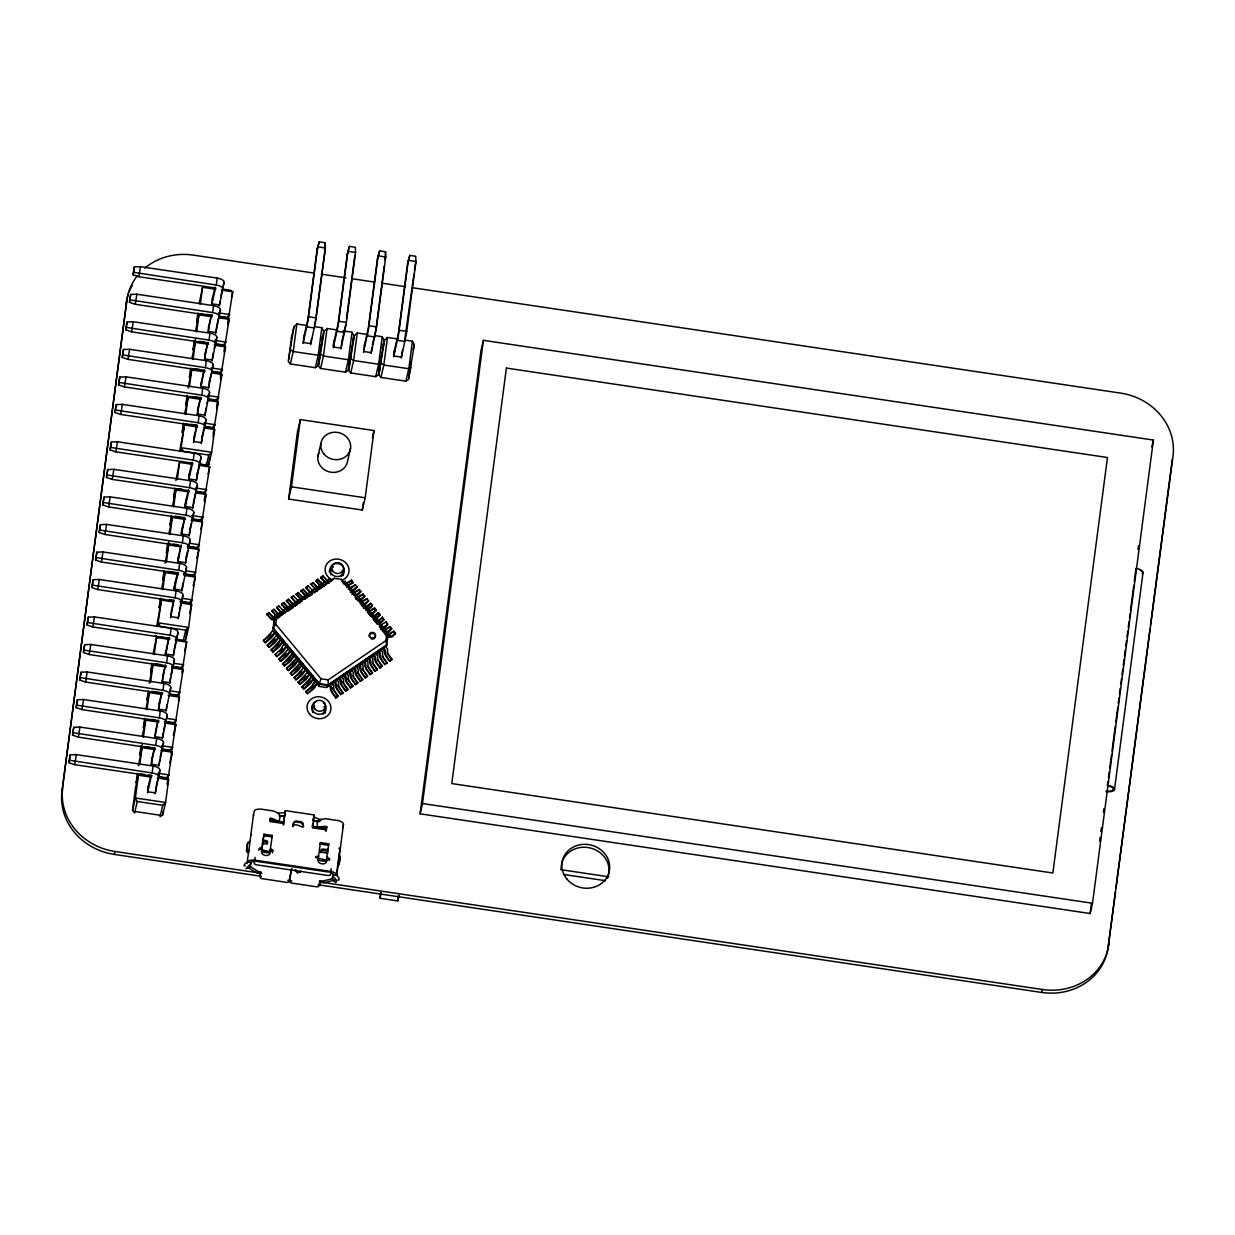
<?xml version="1.0" encoding="UTF-8"?>
<svg xmlns="http://www.w3.org/2000/svg" width="1235" height="1235" viewBox="0 0 1235 1235"><rect width="100%" height="100%" fill="white"/><g stroke="black" fill="none" stroke-linecap="round" stroke-linejoin="round"><path stroke-width="1.5" d="M337.85 879.938A2.408 0.834 50.3 0 0 338.869 879.922L339.1 878.934A2.408 0.834 50.3 0 0 337.68 876.31L336.754 875.383L343.453 824.424A7.24 3.01 7.5 0 0 337.603 820.503L326.38 818.836A2.408 1.003 7.5 0 0 324.975 818.805L320.776 819.361A3.798 2.918 -49.5 0 0 317.272 822.896L317.21 827.141L323.987 826.4A2.408 1.003 7.5 0 1 325.392 826.431L326.735 826.632L326.302 829.889L312.517 827.836L314.138 814.915L285.347 810.623L283.402 825.011L283.741 823.544L269.956 821.491L270.388 818.249L271.731 818.45A2.408 1.003 7.5 0 1 273.043 818.82L279.002 821.46L280.021 817.354A3.798 2.748 68.9 0 0 277.721 812.954L274.046 811.225A2.408 1.003 7.5 0 0 272.719 810.855L261.511 809.187A7.24 3.01 7.5 0 0 254.286 811.148L253.499 814.56A6.623 2.748 7.5 0 0 253.762 815.656M293.096 825.397C298.376 822.726 304.968 830.939 303.223 824.795A3.01 2.732 13.1 0 0 300.599 821.63L296.801 821.074A3.01 2.732 13.1 0 0 293.467 823.344L293.035 826.586L293.174 825.196M274.571 623.66L274.185 619.955L276.609 617.562L334.206 578.32L341.508 579.4L386.771 633.956L385.891 640.61L328.294 679.867L328.047 684.885L326.519 687.509L319.217 686.413L273.954 631.857M253.468 814.729L248.775 850.977M340.104 847.658L337.803 864.021M261.959 849.865L261.897 850.56A2.408 1.389 10 0 0 264.136 852.304L267.702 852.829A2.408 1.389 10 0 0 270.218 851.795L261.959 849.865L261.805 850.745M318.429 858.263L318.368 858.958A2.408 1.389 10 0 0 320.606 860.702L324.172 861.227A2.408 1.389 10 0 0 326.688 860.193L318.429 858.263L318.275 859.159M255.136 857.383L254.271 863.836L256.031 864.762L327.97 875.491L330.347 875.26L331.227 868.714M261.233 876.294L114.315 854.419A60.145 54.633 13.1 0 1 61.997 791.373L126.834 300.491A60.145 54.633 13.1 0 1 137.208 275.976M61.997 791.373L126.834 300.491M151.735 776.012L74.702 764.681L68.944 762.705L70.225 754.832L76.354 754.616L153.032 766.024A7.703 3.211 7.5 0 1 159.902 770.285L155.162 793.734M151.102 765.345L154.406 748.534L78.33 737.141L72.572 735.165L73.282 729.731L73.853 727.292L79.966 727.075L156.644 738.484A7.703 3.211 7.5 0 1 163.529 742.744L158.775 766.194M154.73 737.804L158.018 720.993L81.942 709.6L76.184 707.624L76.894 702.19L77.465 699.751L83.594 699.535L160.272 710.943A7.703 3.211 7.5 0 1 167.157 715.204L162.403 738.654M158.342 710.264L161.646 693.452L85.57 682.06L79.812 680.068L80.522 674.65L81.093 672.211L87.206 671.994L163.885 683.403A7.703 3.211 7.5 0 1 170.77 687.663L166.015 711.113M161.97 682.723L165.258 665.912L89.198 654.519L83.424 652.528L84.134 647.109L84.706 644.67L90.834 644.454L167.512 655.862A7.703 3.211 7.5 0 1 174.397 660.123L169.643 683.572M165.583 655.183L168.886 638.371L92.81 626.979L87.052 624.987L87.762 619.569L88.333 617.13L94.447 616.913L171.14 628.322A7.703 3.211 7.5 0 1 178.01 632.582L173.255 656.017M170.507 617.778L173.795 600.966L97.735 589.574L91.961 587.582L92.671 582.164L93.242 579.709L99.371 579.493L176.049 590.917A7.703 3.211 7.5 0 1 182.934 595.177L178.18 618.611M178.38 573.364L101.347 562.033L95.589 560.042L96.87 552.168L102.999 551.952L179.677 563.376A7.703 3.211 7.5 0 1 186.547 567.637L181.792 591.071M177.747 562.697L181.036 545.87L104.975 534.493L99.201 532.501L99.927 527.083L100.483 524.628L106.611 524.412L183.289 535.82A7.703 3.211 7.5 0 1 190.175 540.096L185.42 563.53M181.36 535.156L184.663 518.329L108.587 506.952L102.829 504.961L103.539 499.542L104.11 497.087L110.239 496.871L186.917 508.28A7.703 3.211 7.5 0 1 193.787 512.556L189.048 535.99M189.248 490.727L112.215 479.412L106.442 477.42L107.738 469.547L113.852 469.331L190.53 480.739A7.703 3.211 7.5 0 1 197.415 485.015L192.66 508.45M192.861 463.187L115.828 451.871L110.069 449.88L111.351 442.006L117.479 441.79L194.157 453.199A7.703 3.211 7.5 0 1 201.027 457.475L196.288 480.909M193.524 442.655L196.828 425.843L120.752 414.451L114.994 412.475L115.704 407.056L116.275 404.601L122.388 404.385L199.067 415.794A7.703 3.211 7.5 0 1 205.952 420.054L201.197 443.504M197.152 415.114L200.44 398.303L124.38 386.91L118.606 384.934L119.316 379.515L119.888 377.061L126.016 376.845L202.694 388.253A7.703 3.211 7.5 0 1 209.579 392.514L204.825 415.963M200.765 387.574L204.068 370.762L127.992 359.37L122.234 357.394L122.944 351.975L123.515 349.52L129.629 349.304L206.307 360.713A7.703 3.211 7.5 0 1 213.192 364.973L208.437 388.423M204.393 360.033L207.681 343.222L131.62 331.829L125.846 329.853L126.557 324.419L127.128 321.98L133.256 321.764L209.935 333.172A7.703 3.211 7.5 0 1 216.82 337.433L212.065 360.882M208.005 332.493L211.308 315.681L135.232 304.289L129.474 302.313L130.184 296.879L130.756 294.439L136.869 294.223L213.562 305.632A7.703 3.211 7.5 0 1 220.432 309.892L215.677 333.342M215.893 288.079L138.86 276.748L133.087 274.772L134.368 266.899L140.497 266.683L217.175 278.091A7.703 3.211 7.5 0 1 224.06 282.352L219.305 305.801M68.944 762.705L70.225 754.832M72.572 735.165L73.853 727.292M76.184 707.624L77.465 699.751M79.812 680.068L81.093 672.211M83.424 652.528L84.706 644.67M87.052 624.987L88.333 617.13M91.961 587.582L93.242 579.709M95.589 560.042L96.87 552.168M99.201 532.501L100.483 524.628M102.829 504.961L104.11 497.087M106.442 477.42L107.738 469.547M110.069 449.88L111.351 442.006M114.994 412.475L116.275 404.601M118.606 384.934L119.888 377.061M122.234 357.394L123.515 349.52M125.846 329.853L127.128 321.98M129.474 302.313L130.756 294.439M133.087 274.772L134.368 266.899M76.354 754.616L74.702 764.681M79.966 727.075L78.33 737.141M83.594 699.535L81.942 709.6M87.206 671.994L85.57 682.06M90.834 644.454L89.198 654.519M94.447 616.913L92.81 626.979M99.371 579.493L97.735 589.574M102.999 551.952L101.347 562.033M106.611 524.412L104.975 534.493M110.239 496.871L108.587 506.952M113.852 469.331L112.215 479.412M117.479 441.79L115.828 451.871M122.388 404.385L120.752 414.451M126.016 376.845L124.38 386.91M129.629 349.304L127.992 359.37M133.256 321.764L131.62 331.829M136.869 294.223L135.232 304.289M140.497 266.683L138.86 276.748M151.612 777.185L138.397 775.225L135.402 797.995L137.27 801.5L134.615 812.954L132.516 810.422L135.51 787.652L138.397 775.225L140.836 774.391M137.378 773.403L136.143 782.882L138.196 774.005M138.382 765.808L142.025 747.684L144.464 746.851L155.363 748.472M141.006 745.863L139.756 755.341L142.241 744.69M142.257 736.369L145.637 720.144L148.077 719.31L158.975 720.931M144.619 718.322L143.383 727.801L145.437 718.924M145.869 708.828L149.265 692.603L151.704 691.77L162.603 693.391M148.246 690.782L146.996 700.26L149.065 691.384M149.25 683.187L152.878 665.063L155.317 664.229L166.216 665.85M151.859 663.241L150.624 672.72L152.692 663.843M153.109 653.747L156.505 637.522L158.944 636.689L169.843 638.31M156.783 625.821L161.43 600.117L163.854 599.268M160.411 598.28L159.161 607.774L161.229 598.898M161.646 588.802L165.042 572.577L167.481 571.728M164.023 570.74L162.773 580.234L164.842 571.357M165.027 563.16L168.67 545.036L171.094 544.187M167.651 543.199L166.401 552.693L168.886 542.042M168.886 533.721L172.282 517.48L174.722 516.647M171.264 515.659L170.013 525.153L172.082 516.276M172.514 506.18L175.91 489.94L178.334 489.106M174.891 488.118L173.641 497.612L175.71 488.736M175.879 480.538L179.523 462.399L181.962 461.566M179.801 450.713L184.447 424.994L186.886 424.161L195.964 425.519M183.428 423.173L182.178 432.667L184.247 423.775M184.679 413.679L188.06 397.454L190.499 396.62L201.398 398.241M187.041 395.632L185.806 405.126L187.859 396.234M188.044 388.037L191.687 369.913L194.127 369.08L205.025 370.701M190.669 368.092L189.418 377.57L191.487 368.694M191.919 358.598L195.3 342.373L197.739 341.539L208.653 343.16M194.281 340.551L193.046 350.03L195.516 339.378M195.531 331.057L198.928 314.832L201.367 313.999L212.266 315.62M197.909 313.011L196.658 322.489L198.727 313.613M199.159 303.517L202.555 287.292L204.979 286.458M139.771 764.758L142.025 747.684L155.239 749.645M143.399 737.218L145.637 720.144L158.852 722.104M147.011 709.677L149.265 692.603L162.48 694.564M150.639 682.137L152.878 665.063L166.092 667.024M154.267 654.596L156.505 637.522L169.72 639.483M162.804 589.651L165.042 572.577L178.257 574.537M166.416 562.11L168.67 545.036L179.986 546.719M170.044 534.57L172.282 517.48L185.497 519.456M173.656 507.029L175.91 489.94L189.125 491.916M177.284 479.489L179.523 462.399L192.737 464.375M185.821 414.528L188.06 397.454L201.274 399.43M189.449 386.987L191.687 369.913L204.902 371.874M193.061 359.447L195.3 342.373L208.514 344.333M196.689 331.906L198.928 314.832L212.142 316.793M200.302 304.366L202.555 287.292L215.754 289.252M148.648 784.827L147.737 791.759L155.348 792.885L156.042 787.683M152.275 757.287L151.365 764.218L158.975 765.345L159.655 760.142M155.903 729.746L154.977 736.678L162.588 737.804L163.282 732.602M159.516 702.19L158.605 709.137L166.216 710.264L166.895 705.062M163.144 674.65L162.233 681.596L169.828 682.723L170.523 677.521M166.756 647.109L165.845 654.056L173.456 655.183L174.367 648.251M171.68 609.704L170.77 616.651L178.38 617.778L179.06 612.575M175.293 582.164L174.382 589.11L181.993 590.237L182.904 583.306M178.921 554.623L178.01 561.57L185.62 562.697L186.531 555.75M182.533 527.083L181.622 534.029L189.233 535.156L190.144 528.21M186.161 499.542L185.25 506.489L192.861 507.616L193.771 500.669M189.773 472.002L188.862 478.948L196.473 480.075L197.384 473.129M194.698 434.596L193.787 441.528L201.398 442.67L202.308 435.723M198.326 407.056L197.399 413.987L205.01 415.13L205.921 408.183M201.938 379.515L201.027 386.447L208.638 387.589L209.549 380.642M205.566 351.975L204.655 358.906L212.25 360.049L213.176 353.102M209.178 324.434L208.267 331.366L215.878 332.508L216.557 327.29M212.806 296.894L211.895 303.825L219.506 304.952L219.953 301.494M158.991 777.232A7.703 3.211 7.5 0 0 152.121 772.956L153.032 766.024M162.619 749.691A7.703 3.211 7.5 0 0 155.733 745.415L156.644 738.484M166.231 722.151A7.703 3.211 7.5 0 0 159.361 717.875L160.272 710.943M169.859 694.61A7.703 3.211 7.5 0 0 162.974 690.334L163.885 683.403M173.487 667.07A7.703 3.211 7.5 0 0 166.601 662.794L167.512 655.862M177.099 639.529A7.703 3.211 7.5 0 0 170.214 635.253L171.14 628.322M182.024 602.109A7.703 3.211 7.5 0 0 175.138 597.848L176.049 590.917M185.636 574.568A7.703 3.211 7.5 0 0 178.766 570.308L179.677 563.376M189.264 547.028A7.703 3.211 7.5 0 0 182.379 542.767L183.289 535.82M192.876 519.487A7.703 3.211 7.5 0 0 186.006 515.227L186.917 508.28M201.876 522.544L206.106 494.448L203.775 492.904L196.519 491.808A7.703 3.211 7.5 0 0 189.619 487.686L190.53 480.739M200.116 464.406A7.703 3.211 7.5 0 0 193.247 460.146L194.157 453.199M205.041 427.001A7.703 3.211 7.5 0 0 198.156 422.74L199.067 415.794M208.653 399.461A7.703 3.211 7.5 0 0 201.784 395.2L202.694 388.253M216.82 406.068L221.883 374.406L219.568 372.862L212.297 371.781A7.703 3.211 7.5 0 0 205.396 367.659L206.307 360.713M215.909 344.38A7.703 3.211 7.5 0 0 209.024 340.119L209.935 333.172M219.521 316.839A7.703 3.211 7.5 0 0 212.636 312.578L213.562 305.632M223.149 289.299A7.703 3.211 7.5 0 0 216.264 285.023L217.175 278.091M205.056 426.862L212.327 427.943L214.643 429.487L211.648 452.257L208.761 464.7L206.091 466.506L206.569 462.893M159.006 777.093L166.277 778.173L168.593 779.717L165.598 802.488L162.711 805.282L160.056 816.736L162.711 814.93L163.205 811.133M170.955 752.254L171.449 748.456M185.976 637.908L187.226 628.43M208.761 464.7L209.749 457.104M220.37 376.382L220.864 372.584M288.589 359.972L291.645 336.769M314.693 326.642L321.826 327.707L323.694 331.212L317.982 365.869L315.311 367.675L290.349 363.97L288.249 361.438L293.976 326.781L296.863 323.987L307.561 325.577M296.863 323.987L293.235 351.527L290.349 363.97M304.18 335.58L303.27 342.527L310.88 343.654L311.56 338.452M310.68 344.488L315.913 319.819L325.361 247.973L325.16 242.77L319.217 241.89L317.024 249.979L307.885 319.448L303.501 338.513M303.084 343.361L308.009 320.668L317.75 246.846L325.361 247.973L315.543 320.266M288.635 499.048L297.465 431.833L300.321 419.591L374.02 430.552L365.19 497.782L362.334 510.024L288.635 499.048L291.475 486.822L300.321 419.591M319.217 686.413L319.155 684.19L272.997 628.538L274.185 619.955L299.58 602.649M272.997 628.538L275.745 624.215L276.609 617.562M247.046 863.636L248.806 850.22M291.939 868.853A1.683 1.528 13.1 0 0 291.383 869.795L289.237 881.636A2.408 2.146 4.3 0 1 287.014 882.392L262.036 878.672A2.408 2.146 4.3 0 1 260.014 876.202L260.678 871.91L259.535 871.74A3.01 1.25 7.5 0 1 257.513 871.061L250.921 866.97A3.01 1.25 7.5 0 1 250.365 866.044L250.859 862.277M321.826 327.707L318.198 355.248L315.311 367.675M318.321 364.402L318.784 360.821M320.421 348.332L320.899 344.766M318.784 364.464L319.958 355.541M320.668 350.184L321.378 344.827M343.098 330.872L352.021 332.2L353.889 335.704L348.177 370.361L345.507 372.167L320.544 368.462L318.445 365.93L324.172 331.273L327.059 328.479L337.757 330.069M327.059 328.479L323.431 356.02L320.544 368.462M258.748 850.174L259.643 848.754L261.897 848.908L263.981 834.212L272.302 835.447L270.218 850.143L272.703 850.915L272.456 852.829M261.897 848.908L263.981 834.212M334.376 340.073L333.465 347.02L341.076 348.147L341.987 341.215M340.875 348.98L346.109 324.311L355.556 252.48L355.356 247.278L349.412 246.382L347.22 254.472L338.081 323.94L333.11 345.553M333.28 347.853L338.205 325.175L347.946 251.338L355.556 252.48M346.526 318.723L354.831 255.614M283.525 822.495L284.822 814.205M285.378 810.716L284.436 815.887L279.264 816.32M352.021 332.2L348.394 359.74L345.507 372.167M348.517 368.894L349.443 361.747M348.98 368.956L349.922 361.824M350.4 358.258L350.863 354.677M351.574 349.32L352.037 345.754L351.697 347.22M375.085 335.627L382.217 336.692L384.085 340.196L378.373 374.853L375.702 376.675L350.74 372.955L348.64 370.423L354.368 335.766L357.255 332.971L367.953 334.577M357.255 332.971L353.627 360.512L350.74 372.955M364.572 344.565L363.661 351.512L371.272 352.639L371.951 347.436M371.071 353.472L376.304 328.803L385.752 256.973L385.552 251.77L379.608 250.875L377.416 258.964L368.277 328.433L364.31 345.692M363.476 352.346L368.4 329.668L378.142 255.83L385.752 256.973L385.027 260.106L385.552 251.77M375.98 328.958L384.27 265.834M312.285 826.786L312.702 823.652M314.122 814.899L313.196 820.163L317.812 822.062M382.217 336.692L378.605 364.232L375.702 376.675M378.944 371.596L380.118 362.673M379.423 371.673L380.596 362.75M381.059 359.169L381.769 353.827M362.334 510.024L363.322 502.552M405.281 340.119L412.413 341.184L414.281 344.688L408.569 379.346L405.898 381.167L380.936 377.447L378.836 374.931L384.564 340.258L387.45 337.464L398.149 339.069M315.512 857.569L318.368 857.306L320.452 842.61L328.772 843.845L326.688 858.541L329.483 860.347M387.45 337.464L383.823 365.02L380.936 377.447M325.963 831.356L326.735 826.632M394.768 349.057L393.857 356.004L401.468 357.131L402.378 350.2M401.282 357.965L406.5 333.296L415.948 261.465L415.747 256.262L409.804 255.367L407.612 263.456L398.473 332.925L393.502 354.553M393.672 356.838L398.596 334.16L408.337 260.323L415.948 261.465L414.466 270.326M319.093 884.43A2.408 2.146 4.3 0 0 319.587 883.426L320.127 880.756L321.27 880.925A3.01 1.25 7.5 0 0 323.462 880.879L331.459 878.965A3.01 1.25 7.5 0 0 332.385 878.255L332.894 874.488M413.957 274.155L404.648 340.459M336.46 875.013L337.973 863.497M412.413 341.184L408.8 368.725L405.898 381.167M408.909 377.879L409.85 370.732M410.545 365.39L411.023 361.809M275.745 624.215L321.007 678.787L319.155 684.19L327.892 685.487L386.648 645.457L387.836 636.874L386.771 633.956M399.059 895.421L397.778 900.933L379.948 898.277L380.658 892.843M397.778 900.933L398.504 895.499M420.101 813.819L480.986 350.616L483.379 340.335L1153.413 440.046L1092.512 903.248L1090.119 913.529L420.101 813.819L422.493 803.537L483.379 340.335M1090.119 913.529L1091.37 904.005M1099.644 841.097L1100.138 837.284M1100.894 831.572L1101.404 827.759M1103.395 812.507L1103.905 808.693M1137.991 549.452L1138.485 545.638M1143.008 572.685L1114.495 789.551A7.811 3.257 7.5 0 1 1106.035 791.573L1106.143 791.095A6.623 2.748 7.5 0 0 1113.306 789.366A6.623 2.748 7.5 0 0 1107.394 785.707L1108.011 781.415M1108.505 777.602L1109.262 771.906M1109.756 768.093L1111.515 754.786M1112.009 750.973L1115.267 726.242M1115.761 722.444L1117.768 707.223M1118.262 703.425L1119.018 697.713M1119.512 693.9L1120.268 688.204M1120.763 684.391L1121.519 678.694M1122.013 674.881L1122.769 669.185M1123.263 665.372L1124.02 659.66M1124.514 655.862L1125.27 650.15M1125.764 646.353L1126.521 640.641M1127.015 636.843L1127.771 631.131M1128.265 627.334L1129.022 621.622M1129.516 617.809L1130.025 614.011M1130.519 610.213L1133.776 585.483M1134.27 581.67L1136.015 568.362A7.811 3.257 7.5 0 1 1142.128 573.812M318.476 884.816L1041.599 992.431A60.145 54.633 13.1 0 0 1108.166 947.06L1115.437 891.778M1115.946 887.965L1150.017 628.754M1150.511 624.941L1172.324 459.127M1108.166 947.06L1173.003 456.178A60.145 54.633 13.1 0 0 1120.685 393.116L412.814 287.786M320.127 880.756L319.464 885.047A2.408 2.146 4.3 0 1 316.731 886.823L291.769 883.102A2.408 2.146 4.3 0 1 289.885 881.728L290.271 878.147M345.785 324.465L341.725 342.327M290.071 877.838L291.151 869.749A1.93 1.744 13.1 0 1 291.537 868.9M260.678 871.91L260.137 874.581A2.408 2.146 4.3 0 0 261.017 876.588M270.125 851.996L270.28 851.1M326.75 859.498L326.596 860.394L323.261 859.9M375.749 330.363L372.352 345.013M212.111 299.827L215.075 287.153M211.633 304.952L215.415 288.65L214.35 287.987M208.329 328.078L211.447 314.693M180.619 451.315L184.447 424.994L197.662 426.97M204.717 355.618L207.835 342.234M220.648 297.017L224.06 282.352M200.842 384.255L204.207 369.774M216.588 326.395L220.432 309.892M197.461 410.715L200.579 397.315M214.257 348.44L216.82 337.433M193.586 439.336L196.967 424.855M209.348 381.476L211.061 374.143M211.911 370.485L213.192 364.973M188.677 476.756L192.042 462.26M188.6 480.06L192.398 463.773L191.317 463.094M231.501 297.11L232.751 291.784L230.42 290.24L223.149 289.16M207.017 403.521L209.579 392.514M184.88 505.022L188.43 489.801M227.688 323.431L232.751 291.784L221.42 290.101M184.988 507.616L188.785 491.314L187.705 490.635M157.601 626.438L161.43 600.117L172.746 601.8M227.888 324.651L229.123 319.325L226.808 317.781L219.537 316.7M202.108 436.557L205.952 420.054M181.02 533.644L184.802 517.341M224.06 350.972L229.123 319.325L219.691 317.92M157.972 636.365L157.632 637.831L155.533 635.315M224.261 352.191L225.511 346.865L223.18 345.321L215.909 344.241M197.199 473.978L201.027 457.475M177.809 559.378L181.19 544.882M220.448 378.512L225.511 346.865L214.18 345.183M220.648 379.732L221.883 374.406L212.451 373.001M193.571 501.518L197.415 485.015M173.764 588.725L177.562 572.423M174.12 590.237L177.917 573.935L176.837 573.272M216.604 409.047L218.255 401.946L215.94 400.402L208.669 399.322M114.315 854.419L114.994 851.486A60.145 54.633 13.1 0 1 62.676 788.424M189.958 529.059L191.24 523.547M192.089 519.889L193.787 512.556M171.418 610.831L173.95 599.963M213.207 433.608L218.255 401.946L208.823 400.541M212.991 436.603L214.643 429.487L205.211 428.082M206.091 466.506L208.761 455.051L211.648 452.257L181.452 447.765L183.32 451.269L208.761 455.051M186.331 556.599L187.612 551.088M188.461 547.429L190.175 540.096M165.058 654.427L165.907 650.768M166.493 648.236L169.025 637.368M208.067 474.008L209.718 466.892L207.403 465.363L200.132 464.267M184.849 574.97L186.547 567.637M162.881 675.777L165.397 664.909M204.254 500.329L209.718 466.892L200.286 465.502M132.516 810.422L135.402 797.995L165.598 802.488L162.711 814.93M204.454 501.549L206.106 494.448L196.674 493.043M179.523 609.843L182.934 595.177M158.836 705.139L161.785 692.449M200.826 529.089L202.478 521.988L200.163 520.444L192.892 519.364M174.598 647.248L178.01 632.582M155.641 730.858L158.157 720.005M198.248 550.084L202.478 521.988L191.163 520.29M196.797 558.405L198.866 549.529L196.535 547.985L187.458 546.626M170.986 674.789L174.397 660.123M151.426 760.93L154.545 747.545M194.621 577.625L198.866 549.529L187.535 547.831M193.169 585.946L195.238 577.069L192.922 575.525L183.83 574.167M169.921 691.338L170.77 687.663M147.968 787.76L150.917 775.086M147.474 792.885L151.272 776.583L150.207 775.92M191.008 605.165L195.238 577.069L183.922 575.371M183.413 640.162L185.729 630.174L188.631 627.38L191.626 604.61L189.295 603.066L180.217 601.707M189.557 613.486L191.626 604.61L180.295 602.927M163.73 729.87L165.444 722.537M166.293 718.878L167.157 715.204M184.632 650.891L186.701 642.015L184.385 640.471L175.293 639.112M160.118 757.41L163.529 742.744M182.054 671.886L186.701 642.015L175.385 640.332M182.255 673.106L183.089 669.555L180.758 668.012L171.68 666.653M156.073 786.788L159.902 770.285M178.442 699.427L183.089 669.555L171.758 667.873M178.627 700.646L179.461 697.096L177.145 695.552L169.874 694.471M174.814 726.967L179.461 697.096L168.13 695.413M173.363 735.288L175.833 724.636L173.518 723.092L164.44 721.734M171.186 754.508L175.833 724.636L164.517 722.954M169.735 762.829L172.221 752.177L169.905 750.633L162.634 749.552M167.157 783.824L172.221 752.177L160.89 750.494M167.358 785.043L168.593 779.717L157.277 778.035M291.306 338.236L293.976 326.781M319.217 241.89L317.024 249.979M325.16 242.77L324.635 251.106M314.477 325.16L315.326 321.532M321.748 339.532L322.536 336.198M321.841 341.261L322.999 336.275M349.412 246.382L347.22 254.472M317.889 456.471L320.853 443.751M351.219 347.159L351.558 345.692M352.731 340.69L353.889 335.704M353.195 340.767L354.368 335.766M285.609 643.744L283.278 644.994L280.839 649.394L275.05 654.581L276.733 656.619L281.549 652.914A4.338 1.158 -39.7 0 0 284.112 650.135L287.446 645.179L276.733 656.619M379.608 250.875L377.416 258.964M250.365 866.044L250.473 865.581A3.072 2.779 13.1 0 1 248.899 867.865L245.95 868.637L249.578 864.932A3.072 2.779 13.1 0 0 251.153 862.647A3.057 1.266 7.5 0 1 254.472 861.613M350.57 448.166L347.606 460.902A15.036 13.662 13.1 0 1 329.035 471.832A15.036 13.662 13.1 0 1 318.862 453.044M270.388 818.249L270.033 819.716L274.571 821.522M382.14 348.517L383.313 343.515M382.618 348.594L383.776 343.592M272.302 835.447L271.962 836.913L263.642 835.678M270.218 850.143L270.558 848.677L273.352 850.467L270.203 851.378C271.391 857.924 259.026 856.056 261.882 850.143L259.088 848.352L262.237 847.426M409.804 255.367L407.612 263.456M372.399 437.545L374.02 430.552M316.392 680.856L314.06 682.09L311.606 686.506L305.817 691.677L307.515 693.715L312.332 690.025A4.338 1.158 -39.7 0 0 314.894 687.247L318.213 682.276L307.515 693.715M413.123 349.675L414.281 344.688M297.527 872.944L297.913 871.817A1.683 1.528 13.1 0 0 300.692 870.953M313.597 818.481L313.119 820.534L319.911 821.553M320.452 842.61L320.112 844.076L328.433 845.311L328.772 843.845M318.368 857.306L318.707 855.84L315.558 856.75L318.352 858.541C315.496 864.454 327.862 866.322 326.673 859.792L329.822 858.865L327.028 857.075L326.688 858.541M370.593 656.402L372.754 658.672L372.924 662.192A2.825 0.911 55.7 0 0 374.082 664.8L377.416 669.385L374.946 671.238L371.365 666.283A4.338 1.389 55.7 0 1 369.852 662.902L368.57 657.252L370.608 660.138L370.778 663.658A2.825 0.911 55.7 0 0 371.936 666.267L374.946 671.238M380.38 649.718L382.541 652.003L382.726 655.523A2.825 0.911 55.7 0 0 383.884 658.116L387.203 662.716L384.733 664.569L381.152 659.613A4.338 1.389 55.7 0 1 379.654 656.233L378.358 650.583L380.395 653.469L380.565 656.989A2.825 0.911 55.7 0 0 381.723 659.598L384.733 664.569M342.666 827.821L343.453 824.424M385.274 646.384L387.435 648.668L387.62 652.188A2.825 0.911 55.7 0 0 388.778 654.782L392.097 659.382L389.627 661.234L386.046 656.279A4.338 1.389 55.7 0 1 384.548 652.883L383.267 647.248L385.289 650.135L385.459 653.655A2.825 0.911 55.7 0 0 386.617 656.248L389.627 661.234M387.697 637.476L379.33 626.624M332.385 878.255L332.508 877.792A3.072 2.779 13.1 0 0 333.419 880.447L334.376 881.404A2.408 0.834 50.3 0 0 336.26 882.083L336.491 881.111A2.408 0.834 50.3 0 0 335.071 878.471L334.114 877.498A3.072 2.779 13.1 0 1 333.188 874.843A3.057 1.266 7.5 0 0 330.548 872.944M386.648 645.457L385.891 640.61M379.948 898.277L381.229 892.766M1151.807 446.9L1153.413 440.046M1041.599 992.431L1042.278 989.482A60.145 54.633 13.1 0 0 1108.86 944.111M278.678 643.265L279.897 640.564M309.46 680.361L310.664 677.66M313.304 684.993L315.048 681.766M352.855 582.966L351.527 580.172L352.855 582.966L348.27 585.683A4.338 1.158 -39.7 0 1 346.433 586.162M349.49 588.894L350.123 590.639A4.338 1.158 -39.7 0 0 352.114 590.315L357.069 586.857L355.371 584.803L352.145 587.258M355.989 591.905L359.231 589.45L360.913 591.488L355.958 594.946A4.338 1.158 -39.7 0 1 353.966 595.27L353.673 593.356L351.99 594.452M358.412 597.385L363.075 594.081L364.757 596.119L359.802 599.592A4.338 1.158 -39.7 0 1 357.81 599.917L357.517 598.002L355.834 599.083M361.33 602.649L361.654 604.548A4.338 1.158 -39.7 0 0 363.661 604.224L368.617 600.766L366.918 598.728L362.256 602.016M363.538 608.361L365.205 607.28L365.514 609.195A4.338 1.158 -39.7 0 0 367.505 608.87L372.461 605.397L370.762 603.359L365.807 606.817M371.38 610.445L374.606 607.99L376.304 610.044L371.349 613.502A4.338 1.158 -39.7 0 1 369.358 613.826L369.142 611.973L367.521 612.39C372.352 607.002 369.265 619.708 376.304 610.044M373.804 615.925L378.466 612.637L380.148 614.675L375.193 618.133A4.338 1.158 -39.7 0 1 373.665 618.673M383.622 620.063L382.31 617.268L383.622 620.063L379.037 622.78A4.338 1.158 -39.7 0 1 377.354 623.304M387.481 624.709L386.154 621.915L387.481 624.709L382.896 627.411A4.338 1.158 -39.7 0 1 380.905 627.735L380.689 625.883M386.771 629.001L389.998 626.546L391.696 628.584L386.74 632.058A4.338 1.158 -39.7 0 1 384.749 632.382L384.533 630.514M389.179 634.481L393.841 631.178L395.54 633.231L390.584 636.689A4.338 1.158 -39.7 0 1 388.593 637.013L388.377 635.16M270.99 633.987L270.882 634.188A4.338 1.158 -39.7 0 1 268.319 636.967L263.503 640.672L265.201 642.709L270.017 639.004A4.338 1.158 -39.7 0 0 272.58 636.226L275.899 631.27L265.201 642.709M274.834 638.619L274.726 638.819A4.338 1.158 -39.7 0 1 272.163 641.613L267.347 645.303L269.045 647.341L273.861 643.651A4.338 1.158 -39.7 0 0 276.424 640.872L279.743 635.902L269.045 647.341M290.117 657.375L293.451 652.42L282.738 663.859L284.436 665.897L289.252 662.192A4.338 1.158 -39.7 0 0 291.815 659.413L295.134 654.457L284.436 665.897M301.757 671.084L301.664 671.284A4.338 1.158 -39.7 0 1 299.102 674.063L294.285 677.768L295.968 679.806L300.784 676.116A4.338 1.158 -39.7 0 0 303.347 673.322L306.681 668.367L295.968 679.806M305.616 675.715L305.508 675.931A4.338 1.158 -39.7 0 1 302.945 678.71L298.129 682.399L299.812 684.452L304.628 680.747A4.338 1.158 -39.7 0 0 307.206 677.969L310.525 672.998L299.812 684.452M272.194 631.286L274.216 629.233L263.503 640.672M287.585 649.842L289.592 647.773L278.894 659.212L280.577 661.265L285.393 657.56A4.338 1.158 -39.7 0 0 287.971 654.782L291.29 649.811L280.577 661.265M302.976 668.382L304.983 666.329L294.285 677.768M274.139 617.006L275.513 615.354L277.566 618.164L276.084 616.651M283.741 611.418L282.568 613.1A4.338 1.389 55.7 0 1 280.499 612.174L276.64 607.404L278.801 605.937L282.336 609.611A2.825 0.911 55.7 0 0 283.926 610.337L285.3 608.685L287.493 610.877M288.82 607.002L290.21 605.351L292.247 608.16L290.889 606.617M293.714 603.653L295.103 602.016L297.141 604.826L295.829 603.298M293.544 604.749L292.355 606.431A4.338 1.389 55.7 0 1 290.287 605.505L286.427 600.735L288.589 599.253L292.124 602.942A2.825 0.911 55.7 0 0 293.374 603.792M308.41 593.649L309.784 591.997L311.837 594.807L310.479 593.279M308.225 594.745L307.052 596.428A4.338 1.389 55.7 0 1 304.968 595.486L301.124 590.716L303.27 589.249L306.805 592.939A2.825 0.911 55.7 0 0 308.163 593.788L309.815 595.671M313.304 590.315L314.678 588.663L316.87 590.855M322.906 584.726L321.733 586.409A4.338 1.389 55.7 0 1 319.649 585.483L315.805 580.712L317.951 579.246L321.501 582.92A2.825 0.911 55.7 0 0 322.952 583.754L324.373 581.978L326.657 584.186L314.709 592.337L312.424 590.114L311.143 591.781A2.825 0.911 55.7 0 1 309.553 591.071L306.018 587.381L308.163 585.915L311.699 589.604A2.825 0.911 55.7 0 0 313.057 590.453M327.985 580.311L329.359 578.659L331.551 580.851M334.206 578.32L328.155 583.167M336.105 697.543L332.771 692.958A2.825 0.911 55.7 0 1 331.613 690.35L331.443 686.83L329.405 683.943L330.687 689.593A4.338 1.389 55.7 0 0 332.2 692.974L335.781 697.929L338.251 696.077L334.932 691.492A2.825 0.911 55.7 0 1 333.774 688.883L333.589 685.363L331.567 682.476L332.755 684.823M335.781 697.929L338.251 696.077M340.999 694.209L337.664 689.624A2.825 0.911 55.7 0 1 336.507 687.015L336.337 683.495L334.299 680.608L335.596 686.259A4.338 1.389 55.7 0 0 337.093 689.639L340.675 694.595L343.145 692.742L339.826 688.157A2.825 0.911 55.7 0 1 338.668 685.548L338.483 682.029L336.46 679.142L337.433 681.102M340.675 694.595L343.145 692.742M345.893 690.874L342.558 686.274A2.825 0.911 55.7 0 1 341.4 683.681L341.23 680.161L339.208 677.274L340.49 682.924A4.338 1.389 55.7 0 0 341.987 686.305L345.568 691.26L348.038 689.408L344.719 684.808A2.825 0.911 55.7 0 1 343.562 682.214L343.376 678.694L341.354 675.807L342.589 678.355M345.568 691.26L348.038 689.408M350.786 687.54L347.452 682.94A2.825 0.911 55.7 0 1 346.294 680.346L346.124 676.826L344.102 673.939L345.383 679.574A4.338 1.389 55.7 0 0 346.881 682.97L350.462 687.926L352.932 686.073L349.613 681.473A2.825 0.911 55.7 0 1 348.455 678.88L348.285 675.36L346.248 672.473L347.483 674.912M350.462 687.926L352.932 686.073M355.68 684.205L352.346 679.605A2.825 0.911 55.7 0 1 351.188 677.012L351.018 673.492L348.996 670.605L350.277 676.24A4.338 1.389 55.7 0 0 351.774 679.636L355.356 684.576L357.841 682.739L354.507 678.138A2.825 0.911 55.7 0 1 353.349 675.53L353.179 672.01L351.141 669.138L352.207 671.207M355.356 684.576L357.841 682.739M360.574 680.871L357.255 676.271A2.825 0.911 55.7 0 1 356.097 673.662L355.912 670.142L353.889 667.27L355.171 672.905A4.338 1.389 55.7 0 0 356.683 676.301L360.25 681.241L362.735 679.404L359.4 674.804A2.825 0.911 55.7 0 1 358.243 672.195L358.073 668.675L356.035 665.788L357.286 668.336M360.25 681.241L362.735 679.404M365.467 677.536L362.148 672.936A2.825 0.911 55.7 0 1 360.99 670.327L360.805 666.807L358.783 663.921L360.064 669.571A4.338 1.389 55.7 0 0 361.577 672.967L365.143 677.907L367.629 676.054L364.294 671.469A2.825 0.911 55.7 0 1 363.136 668.861L362.966 665.341L360.944 662.454L362.179 665.001M365.143 677.907L367.629 676.054M370.361 674.187L367.042 669.602A2.825 0.911 55.7 0 1 365.884 666.993L365.699 663.473L363.677 660.586L364.958 666.236A4.338 1.389 55.7 0 0 366.471 669.617L370.052 674.572L372.522 672.72L369.188 668.135A2.825 0.911 55.7 0 1 368.03 665.526L367.86 662.006L365.838 659.119L366.98 661.358M370.052 674.572L372.522 672.72M380.164 667.517L376.829 662.933A2.825 0.911 55.7 0 1 375.672 660.324L375.502 656.804L373.464 653.917L374.745 659.567A4.338 1.389 55.7 0 0 376.258 662.948L379.84 667.903L382.31 666.051L378.991 661.466A2.825 0.911 55.7 0 1 377.833 658.857L377.648 655.337L375.625 652.45L376.86 654.998M379.84 667.903L382.31 666.051M274.926 618.303L275.019 618.21A4.338 1.389 55.7 0 1 273.877 618.164M299.503 601.538L299.41 601.63A4.338 1.389 55.7 0 1 299.148 601.723M304.304 598.296L304.397 598.188A4.338 1.389 55.7 0 1 304.042 598.388M309.29 594.853L309.198 594.961A4.338 1.389 55.7 0 1 307.901 594.668M314.184 591.519L314.091 591.611A4.338 1.389 55.7 0 1 313.829 591.719M319.078 588.184L318.985 588.277A4.338 1.389 55.7 0 1 318.723 588.385M323.971 584.85L323.879 584.942A4.338 1.389 55.7 0 1 323.616 585.05M328.788 581.608L328.865 581.515A4.338 1.389 55.7 0 1 326.704 580.682L322.86 575.911L320.699 577.378L324.558 582.148A4.338 1.389 55.7 0 0 326.627 583.074L327.8 581.392L329.251 582.935M280.052 640.347L281.904 638.495L271.191 649.95L272.889 651.987L277.705 648.282A4.338 1.158 -39.7 0 0 280.268 645.504L283.602 640.548L272.889 651.987M310.865 677.398L312.687 675.607L301.973 687.046L303.671 689.084L308.488 685.379A4.338 1.158 -39.7 0 0 311.05 682.6L314.369 677.644L303.671 689.084M279.542 651.123L279.866 650.876A4.338 1.158 -39.7 0 0 282.275 648.344M310.325 688.219L310.633 687.988A4.338 1.158 -39.7 0 0 313.057 685.44M267.347 645.303L278.06 633.864L276.578 635.392M271.191 649.95L276.007 646.245A4.338 1.158 -39.7 0 0 278.431 643.697M278.894 659.212L283.71 655.523A4.338 1.158 -39.7 0 0 285.949 653.238M282.738 663.859L287.246 660.401M288.28 670.528L298.978 659.089L295.659 664.06A4.338 1.158 -39.7 0 1 293.096 666.838L288.28 670.528L286.582 668.49L297.295 657.051L293.961 662.006A4.338 1.158 -39.7 0 1 293.652 662.516M286.582 668.49L291.398 664.8A4.338 1.158 -39.7 0 0 293.204 663.056M290.426 673.137L301.139 661.682L297.82 666.653A4.338 1.158 -39.7 0 1 295.242 669.432L290.426 673.137L292.124 675.174L296.94 671.469A4.338 1.158 -39.7 0 0 299.503 668.691L302.837 663.735L292.124 675.174M298.129 682.399L308.827 670.96L307.345 672.488M301.973 687.046L306.789 683.341A4.338 1.158 -39.7 0 0 309.352 680.562M305.817 691.677L308.827 689.377M183.073 641.629L185.729 639.807L188.631 627.38L158.435 622.888L160.288 626.377L185.729 630.174M266.853 614.073L270.388 617.762A2.825 0.911 55.7 0 0 271.993 618.473L273.367 616.821L275.544 619.028L274.031 618.087L272.781 619.785A4.338 1.389 55.7 0 1 270.697 618.843L266.853 614.073L268.998 612.606L272.549 616.296A2.825 0.911 55.7 0 0 273.537 617.052M279.249 615.03L277.674 616.435A4.338 1.389 55.7 0 1 275.59 615.509L271.746 610.738L273.892 609.272L277.443 612.946A2.825 0.911 55.7 0 0 279.033 613.671L280.407 612.02L282.599 614.212M281.534 604.069L285.069 607.744A2.825 0.911 55.7 0 0 286.674 608.469L288.048 606.817L290.24 609.009L288.712 608.083L287.462 609.766A4.338 1.389 55.7 0 1 285.393 608.84L281.534 604.069L283.695 602.603L287.23 606.277A2.825 0.911 55.7 0 0 288.357 607.095M291.321 597.385L293.482 595.918L297.017 599.608A2.825 0.911 55.7 0 0 298.623 600.318L299.997 598.682L302.189 600.874L300.028 602.34L297.65 600.133L296.462 601.785A2.825 0.911 55.7 0 1 294.872 601.075L291.321 597.385L295.18 602.171A4.338 1.389 55.7 0 0 297.249 603.097L298.438 601.414L299.889 602.958M296.215 594.05L299.765 597.74A2.825 0.911 55.7 0 0 301.355 598.45L302.729 596.814L304.921 599.006L303.393 598.064L302.158 599.762A4.338 1.389 55.7 0 1 300.074 598.836L296.215 594.05L298.376 592.584L301.911 596.273A2.825 0.911 55.7 0 0 303.517 596.984L304.891 595.332L307.083 597.539M310.911 584.047L314.446 587.736A2.825 0.911 55.7 0 0 316.052 588.447L317.426 586.795L319.603 588.987L318.09 588.061L316.839 589.743A4.338 1.389 55.7 0 1 314.755 588.817L310.911 584.047L313.057 582.58L316.608 586.27A2.825 0.911 55.7 0 0 318.198 586.98L319.572 585.328L321.764 587.52M266.883 614.891L268.998 612.606M281.58 604.888L283.695 602.603M286.474 601.553L288.589 599.253M291.367 598.203L293.482 595.918M296.261 594.869L298.376 592.584M301.155 591.534L303.27 589.249M314.57 592.939L313.196 591.395L311.946 593.093A4.338 1.389 55.7 0 1 309.861 592.152L306.048 588.2L308.163 585.915M315.851 581.531L317.951 579.246M320.745 578.196L322.891 576.73M304.35 599.392L312.285 593.989M274.031 620.572L280.391 616.234M288.326 610.831L293.096 607.589M346.587 587.15L349.196 585.668L349.582 587.582M348.285 589.203C353.117 583.815 350.03 596.52 357.069 586.857M352.129 593.834C356.961 588.462 353.874 601.167 360.913 591.488M355.973 598.466C360.805 593.093 357.718 605.798 364.757 596.119M358.135 601.075L360.728 599.592L361.114 601.491M359.833 603.112C364.665 597.725 361.562 610.445 368.617 600.766M361.978 605.706C366.81 600.333 363.723 613.039 370.762 603.359M363.677 607.744C368.509 602.371 365.421 615.076 372.461 605.397M365.822 610.337L368.431 608.855L368.817 610.769M369.682 614.984C374.514 609.611 371.411 622.317 378.466 612.637M371.365 617.021C376.196 611.649 373.109 624.354 380.148 614.675M373.526 619.615C378.358 614.243 375.27 626.948 382.31 617.268M375.208 621.653C380.04 616.28 376.953 628.986 383.992 619.306M377.37 624.262L379.963 622.78L380.365 624.678M382.912 630.931C387.744 625.558 384.656 638.263 391.696 628.584M385.058 633.524L387.867 632.212M386.756 635.577C391.588 630.19 388.5 642.895 395.54 633.231M386.617 636.179L388.299 635.099M386.787 644.84L328.047 684.885L319.294 683.572L273.136 627.936M326.519 687.509L384.116 648.251M375.255 670.852L377.416 669.385M385.058 664.183L387.203 662.716M389.951 660.848L392.097 659.382M345.63 584.263L346.279 586.008M355.665 595.486L357.1 595.116M380.442 625.358C383.653 623.027 381.383 633.416 387.852 623.953M351.527 580.172L344.442 584.556L342.743 582.519L345.352 581.037L345.738 582.951M346.865 583.476L349.721 581.778M353.225 582.21L347.869 585.205L346.526 583.213M355.371 584.803L350.169 587.767M359.231 589.45L353.874 592.429M363.075 594.081L357.594 597.076M366.918 598.728L361.253 601.692M374.606 607.99L369.944 610.738M377.648 620.572L380.503 618.874M386.154 621.915L380.951 624.864M389.998 626.546L384.656 629.526M393.841 631.178L388.5 634.173M333.188 874.843L336.754 875.383A7.24 3.01 7.5 0 0 330.903 871.462L254.811 860.147A7.24 3.01 7.5 0 0 247.587 862.107C246.058 861.984 242.075 866.661 245.271 865.92M320.637 354.414L318.198 355.248L293.235 351.527L290.92 349.984M350.833 358.906L348.394 359.74L323.431 356.02L321.115 354.476M381.028 363.399L378.605 364.232L353.627 360.512L351.311 358.968M411.224 367.891L408.8 368.725L383.823 365.02L381.507 363.476M382.85 628.476L381.075 629.51L383.823 627.411L384.208 629.325M325.098 827.99L326.395 828.098M277.906 813.217L284.853 812.63M313.597 273.012L193.401 255.12A60.145 54.633 13.1 0 0 144.85 268.103M321.239 274.155L346.032 277.844M351.759 278.693L374.653 282.105M382.294 283.232L405.188 286.644M216.264 285.023L133.658 272.317M308.565 316.777L316.16 317.92M338.76 321.285L346.356 322.412M368.956 325.778L376.567 326.904M399.152 330.27L406.763 331.397M218.425 312.872L229.756 314.554L226.854 317.349L219.598 316.268M212.636 312.578L130.045 299.858M306.913 326.858L314.524 327.985M337.109 331.35L344.719 332.477M367.304 335.843L374.915 336.97M397.5 340.335L405.111 341.477M206.878 314.369L212.327 315.187M214.813 340.412L226.128 342.095L223.242 344.889L215.971 343.809M209.024 340.119L126.418 327.399M199.622 341.369L205.072 342.188M211.185 367.953L222.516 369.635L219.614 372.43L212.358 371.349M205.396 367.659L122.805 354.939M194.173 368.647L199.638 369.45M207.573 395.493L218.888 397.176L216.001 399.97L208.73 398.89M201.784 395.2L119.177 382.479M196.01 396.991L201.459 397.809M203.945 423.034L215.276 424.716L212.374 427.511L205.103 426.43M198.156 422.74L115.55 410.02M190.576 424.269L196.025 425.087M193.247 460.146L110.641 447.425M199.159 463.959L206.43 465.039M291.475 486.822L365.19 497.782M195.408 487.979L206.724 489.662L203.837 492.456L196.566 491.376M189.619 487.686L107.013 474.966M178.396 488.674L182.039 489.214M191.78 515.52L203.111 517.218L200.224 520.012L192.953 518.916M186.006 515.227L103.4 502.521M174.783 516.215L183.861 517.573M190.051 543.354L199.483 544.759L196.597 547.553L187.519 546.194M182.379 542.767L99.773 530.062M172.977 544.033L178.427 544.836M186.439 570.894L195.871 572.299L192.984 575.093L183.892 573.735M178.766 570.308L96.16 557.602M167.543 571.296L178.442 572.917M182.811 598.435L192.243 599.839L189.356 602.634L180.264 601.275M175.138 597.848L92.532 585.143M169.365 599.654L173.008 600.195M170.214 635.253L87.623 622.548M321.007 678.787L328.294 679.867M174.274 663.38L183.706 664.785L180.819 667.579L171.727 666.221M166.601 662.794L83.995 650.089M155.378 663.797L160.828 664.6M170.646 690.921L180.094 692.326L177.192 695.12L169.921 694.039M162.974 690.334L80.383 677.629M151.751 691.338L162.665 692.958M167.034 718.461L176.466 719.866L173.579 722.66L166.308 721.58M159.361 717.875L76.755 705.17M151.766 719.418L155.409 719.959M161.523 745.724L172.854 747.407L169.951 750.201L162.68 749.12M155.733 745.415L73.127 732.71M146.332 746.681L149.96 747.221M422.493 803.537L1092.512 903.248M157.895 773.264L169.226 774.947L166.339 777.741L159.068 776.661M152.121 772.956L69.515 760.251M140.898 773.959L144.526 774.499M148.169 775.04L151.797 775.58M279.295 815.501L284.343 816.258M270.002 819.947L283.803 822.001M312.563 826.292L326.349 828.345M137.27 801.5L162.711 805.282M561.107 869.718L608.793 876.804M563.608 874.473L605.582 880.709M134.955 811.488L160.396 815.27M262.16 843.382L265.587 843.891A1.868 1.698 13.1 0 0 267.64 842.486A1.868 1.698 13.1 0 0 266.019 840.526L263.688 840.186A3.01 1.25 7.5 0 1 262.407 839.862M327.784 853.153L322.644 852.382A1.868 1.698 13.1 0 1 321.023 850.436A1.868 1.698 13.1 0 1 323.091 849.032L325.423 849.371A3.01 1.25 7.5 0 0 327.599 849.325M263.472 851.008L266.791 851.502M247.587 862.107L251.153 862.647M114.994 851.486L261.913 873.346M319.155 881.867L1042.278 989.482M260.338 873.377L259.196 873.207A6.623 2.748 7.5 0 1 254.75 871.725L248.266 867.711M319.788 882.222L320.93 882.392A6.623 2.748 7.5 0 0 325.731 882.299L333.604 880.401A6.623 2.748 7.5 0 0 335.009 879.876M287.94 880.262L291.753 880.833M322.983 584.726L324.357 586.27L322.32 583.46L320.946 585.112A2.825 0.911 55.7 0 1 319.34 584.387L315.805 580.712M308.287 594.73L309.676 596.273M293.606 604.749L294.995 606.292M283.818 611.418L285.192 612.961L283.155 610.152L281.781 611.804A2.825 0.911 55.7 0 1 280.175 611.078L276.64 607.404M281.071 613.286L282.46 614.829M313.628 816.922L321.409 820.102M308.148 593.757L306.249 595.116A2.825 0.911 55.7 0 1 304.659 594.405L301.124 590.716M295.52 869.78L297.913 871.817M295.366 869.949L297.758 871.972A1.93 1.744 13.1 0 0 300.861 871.292M295.288 870.768L297.681 872.79M329.405 582.318L327.213 580.126L325.839 581.778A2.825 0.911 55.7 0 1 324.234 581.052L320.699 577.378M316.916 587.351L313.057 582.58M322.86 575.911L326.395 579.586A2.825 0.911 55.7 0 0 327.923 580.373M317.997 580.064L321.563 583.769M303.316 590.068L306.882 593.773M298.422 593.402L301.973 597.107M288.62 600.071L292.186 603.792M286.427 600.735L289.963 604.409A2.825 0.911 55.7 0 0 291.568 605.135L292.942 603.483L295.134 605.675M283.726 603.421L287.292 607.126M271.746 610.738L275.281 614.428A2.825 0.911 55.7 0 0 276.887 615.138L278.261 613.486L280.453 615.678M269.045 613.424L272.611 617.13M315.558 590.083L316.731 591.472M358.86 590.207L360.543 592.244M362.704 594.838L364.387 596.875M374.236 608.747L375.934 610.8M378.095 613.394L379.778 615.431M389.627 627.303L391.325 629.341M393.471 631.934L395.169 633.987M355.032 597.323L357.455 600.256M361.099 604.656L363.538 607.574M367.181 611.973L370.824 616.373M373.248 619.291L376.907 623.69M330.363 580.188L331.412 581.469M263.41 640.224L265.108 642.262M267.254 644.871L268.952 646.908M271.098 649.502L272.796 651.54M274.957 654.133L276.64 656.186M278.801 658.78L280.499 660.818M282.645 663.411L284.343 665.449M286.489 668.058L288.187 670.096M290.349 672.689L292.031 674.727M294.192 677.32L295.875 679.373M298.036 681.967L299.734 684.005M301.88 686.598L303.578 688.636M305.724 691.245L307.422 693.283M391.788 659.752L388.207 654.812A4.338 1.389 55.7 0 1 387.173 652.975M383.529 658.471L386.879 663.102M379.762 663.349L381.986 666.437M377.092 669.771L373.51 664.816A4.338 1.389 55.7 0 1 372.337 662.639M372.198 673.106L368.617 668.15M365.066 673.353L367.304 676.44M362.411 679.775L358.829 674.835A4.338 1.389 55.7 0 1 357.532 672.319M357.517 683.109L353.936 678.169M350.385 683.372L352.623 686.444M347.73 689.794L344.148 684.838M342.821 693.128L339.254 688.173A4.338 1.389 55.7 0 1 337.788 685.054M335.704 693.375L337.927 696.463M349.273 681.828L349.042 681.504A4.338 1.389 55.7 0 1 347.652 678.679M334.577 691.832L334.345 691.507A4.338 1.389 55.7 0 1 332.848 688.127L332.832 687.895M376.829 621.205L377.046 623.104M372.985 616.574L373.171 618.349M352.068 591.38L350.292 592.399L353.04 590.315L353.426 592.213M341.508 579.4L341.663 581.222M306.018 587.381L306.048 588.2M278.801 605.937L278.832 606.755M273.892 609.272L277.751 614.042A4.338 1.389 55.7 0 0 278.276 614.505M330.903 871.462L328.525 872.034L257.189 861.428L254.811 860.147M293.312 823.961A3.01 2.732 13.1 0 1 296.57 822.047L300.367 822.618A3.01 2.732 13.1 0 1 302.992 825.767M290.75 881.018A2.408 2.146 4.3 0 1 290.009 880.107M289.361 880.015A2.408 2.146 4.3 0 1 288.357 880.663M251.338 835.261A6.623 2.748 7.5 0 1 250.952 834.505M248.544 852.829A2.408 2.192 13.1 0 1 246.444 850.297L247.154 844.879A2.408 2.192 13.1 0 1 249.192 843.057M262.499 841.498A6.623 2.748 7.5 0 0 263.348 841.653L265.679 842.008A1.868 1.698 13.1 0 1 267.3 843.953M248.883 851.363A2.408 2.192 13.1 0 1 246.784 848.831L247.494 843.412A2.408 2.192 13.1 0 1 250.165 841.606M338.004 864.33A2.408 2.192 13.1 0 0 339.44 862.632L340.15 857.198A2.408 2.192 13.1 0 0 339.208 855.145M337.664 865.797A2.408 2.192 13.1 0 0 339.1 864.099L339.81 858.665A2.408 2.192 13.1 0 0 338.869 856.611M318.63 884.816A2.408 2.146 4.3 0 1 318.09 885.078M328.031 850.992A6.623 2.748 7.5 0 1 325.083 850.838L322.736 850.498A1.868 1.698 13.1 0 0 320.822 852.783M339.718 847.905A6.623 2.748 7.5 0 1 338.915 848.445M301.988 823.93A3.01 2.732 13.1 0 1 302.868 825.536M369.172 636.534A3.134 2.841 13.1 0 1 372.352 633.401A3.134 2.841 13.1 0 1 375.301 636.951A3.134 2.841 13.1 0 1 371.102 638.85M343.469 683.727A4.338 1.389 55.7 0 1 342.682 681.72M378.404 661.481A4.338 1.389 55.7 0 1 377.231 659.305M294.517 604.965A4.338 1.389 55.7 0 1 293.683 604.934M284.729 611.634A4.338 1.389 55.7 0 1 284.451 611.742M289.592 658.147A4.338 1.158 -39.7 0 1 288.82 658.996M288.218 659.583A4.338 1.158 -39.7 0 1 287.554 660.154M363.491 671.13A4.338 1.389 55.7 0 1 362.426 668.984M353.472 677.428A4.338 1.389 55.7 0 1 352.639 675.653M368.153 667.425A4.338 1.389 55.7 0 1 367.443 665.974M383.066 657.776A4.338 1.389 55.7 0 1 382.279 656.31M289.623 608.299A4.338 1.389 55.7 0 1 288.789 608.284M126.14 303.44A60.145 54.633 13.1 0 1 128.672 293.019M129.32 291.352A60.145 54.633 13.1 0 1 132.469 284.899M561.169 869.502A24.052 21.86 13.1 0 1 588.971 847.704A24.052 21.86 13.1 0 1 607.311 878.239M323.292 702.622A7.209 6.561 13.1 0 1 323.894 712.718A7.209 6.561 13.1 0 1 312.964 711.098A7.209 6.561 13.1 0 1 316.16 701.557M332.632 580.033A12.026 10.93 13.1 0 1 327.507 563.067A12.026 10.93 13.1 0 1 346.495 563.608A12.026 10.93 13.1 0 1 341.802 580.296M329.266 571.898A7.209 6.561 13.1 0 1 333.574 566.788M343.006 570.632A7.209 6.561 13.1 0 1 343.068 575.664M311.637 707.964A7.209 6.561 13.1 0 1 313.86 705.308M323.94 706.821A7.209 6.561 13.1 0 1 324.975 713.367M1140.353 570.323A6.623 2.748 7.5 0 1 1141.557 571.404M1107.517 785.213A7.811 3.257 7.5 0 1 1114.495 789.551M324.28 710.125A6.021 5.465 13.1 0 1 323.153 714.154M312.856 712.626A6.021 5.465 13.1 0 1 312.795 708.411M313.567 707.192A6.021 5.465 13.1 0 1 314.663 706.219M341.971 571.018A6.021 5.465 13.1 0 1 341.246 576.452M330.965 574.908A6.021 5.465 13.1 0 1 330.532 573.519M330.517 572.083A6.021 5.465 13.1 0 1 331.675 569.489M506.396 368.076L451.778 783.577L1052.853 873.021L1107.471 457.521L506.396 368.076M323.94 453.986A15.036 13.662 13.1 0 0 349.598 451.609A15.036 13.662 13.1 0 0 333.589 432.296A15.036 13.662 13.1 0 0 323.94 453.986M370.052 636.889A3.134 2.841 13.1 0 0 375.378 636.395A3.134 2.841 13.1 0 0 372.044 632.382A3.134 2.841 13.1 0 0 370.052 636.889M566.942 879.104A24.052 21.86 13.1 0 0 607.99 875.306A24.052 21.86 13.1 0 0 582.364 844.416A24.052 21.86 13.1 0 0 566.942 879.104M331.443 573.874A7.209 6.561 13.1 0 0 343.747 572.731A7.209 6.561 13.1 0 0 336.059 563.469A7.209 6.561 13.1 0 0 331.443 573.874M309.568 714.139A12.026 10.93 13.1 0 0 330.1 712.24A12.026 10.93 13.1 0 0 317.287 696.802A12.026 10.93 13.1 0 0 309.568 714.139M332.894 571.28A6.021 5.465 13.1 0 0 343.16 570.338A6.021 5.465 13.1 0 0 336.754 562.604A6.021 5.465 13.1 0 0 332.894 571.28M314.786 708.983A6.021 5.465 13.1 0 0 325.052 708.041A6.021 5.465 13.1 0 0 318.645 700.307A6.021 5.465 13.1 0 0 314.786 708.983"/></g></svg>
